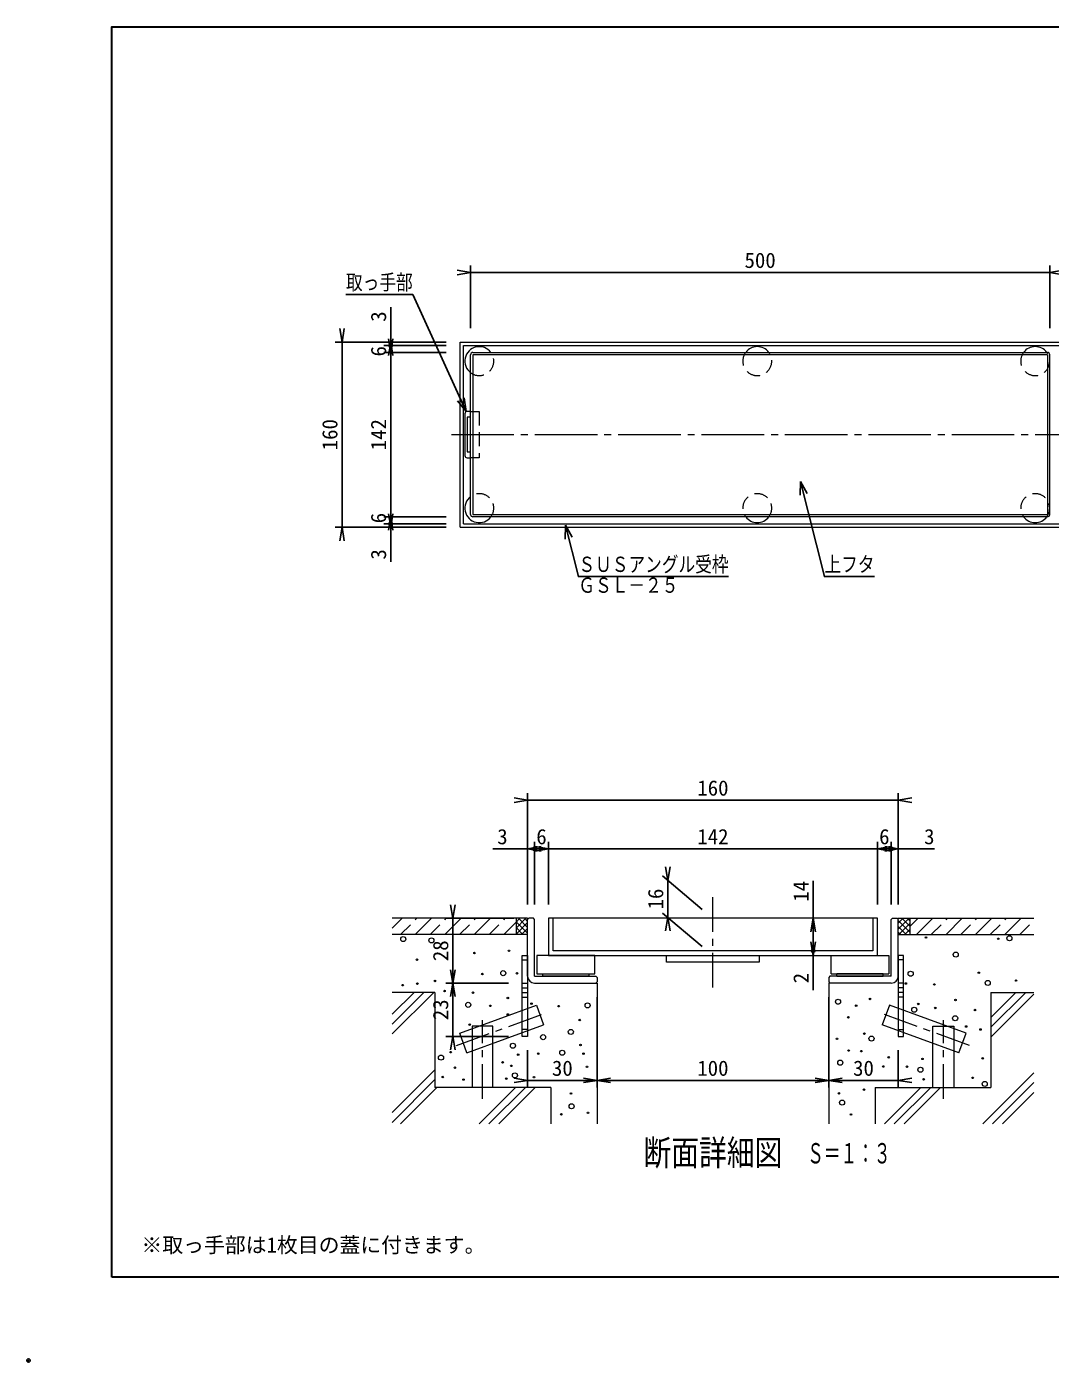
# Model space of a CAD drawing. Units: millimetres, scale not verified, with parts at other scales. Extents: x -892 to 819, y -632 to 522.
# Drawn here: x -892 to -9, y -632 to 522 of the extents above; entities that cross this region are included whole.
import ezdxf
from ezdxf.enums import TextEntityAlignment as Align

# ---------------------------------------------------------------- set-up
doc = ezdxf.new("R2010")
doc.units = ezdxf.units.MM
doc.header["$LTSCALE"] = 6
doc.header["$PDMODE"] = 32
doc.header["$PDSIZE"] = 3
for name, pattern in [('CHAIN1', [8, 5, -1, 1, -1]), ('CHAIN2', [12, 9, -1, 1, -1]), ('DASHED2', [3, 2, -1])]:
    doc.linetypes.add(name, pattern=pattern)
for name, color, linetype, lineweight in [('0-0_計極細', 45, 'Continuous', 9), ('0-1_計細線', 3, 'Continuous', 18), ('0-7_枠細線', 171, 'Continuous', 18), ('0-9_枠極太', 5, 'Continuous', 30), ('0-A_極細3', 16, 'Continuous', 9), ('0-B_細線3', 136, 'Continuous', 18)]:
    doc.layers.add(name, color=color, linetype=linetype, lineweight=lineweight)
doc.layers.add('0-5_寸法線', color=7, linetype='Continuous')
doc.layers.add('0-D_寸法3', color=7, linetype='Continuous')
doc.styles.add('ＭＳ ゴシック', font='')
doc.styles.get('ＭＳ ゴシック').set_extended_font_data('MS Gothic')

# ---------------------------------------------------------------- blocks, each defined once
blk = doc.blocks.new('open_arrow')
at = {"color": 0, "linetype": 'Continuous', "lineweight": -2}
blk.add_lwpolyline([(7.5, 1.25), (0, 0), (7.5, -1.25)], dxfattribs=at)

msp = doc.modelspace()

# ---------------------------------------------------------------- linework, layer by layer
at = {"layer": '0-0_計極細', "linetype": 'CHAIN2'}
msp.add_line((-525.788, 169.691), (496.556, 169.691), dxfattribs=at)
at = {"layer": '0-1_計細線'}
for p, q in [((-518.237, 89.691), (-518.237, 249.691)), ((-518.237, 249.691), (513.93, 249.691)), ((-515.237, 92.691), (-515.237, 246.691)), ((-515.237, 246.691), (515.242, 246.691)), ((-509.237, 100.691), (-509.237, 238.691)), ((-507.237, 240.691), (-11.237, 240.691)), ((-507.237, 238.691), (-507.237, 100.691)), ((-11.237, 238.691), (-507.237, 238.691)), ((-11.237, 238.691), (-11.237, 100.691)), ((-9.237, 100.691), (-9.237, 238.691)), ((-514.237, 187.691), (-514.237, 151.691)), ((-509.237, 189.691), (-512.237, 189.691)), ((-512.237, 184.691), (-512.237, 154.691)), ((-509.237, 184.691), (-512.237, 184.691)), ((-512.237, 154.691), (-509.237, 154.691)), ((-512.237, 149.691), (-509.237, 149.691)), ((-515.237, 92.691), (512.618, 92.691)), ((-507.237, 100.691), (-11.237, 100.691)), ((-11.237, 98.691), (-507.237, 98.691)), ((-518.237, 89.691), (513.93, 89.691))]:
    msp.add_line(p, q, dxfattribs=at)
at = {"layer": '0-1_計細線', "linetype": 'DASHED2', "lineweight": 9}
for p, q in [((-509.237, 189.691), (-501.737, 189.691)), ((-501.737, 189.691), (-501.737, 149.691)), ((-501.737, 149.691), (-509.237, 149.691))]:
    msp.add_line(p, q, dxfattribs=at)
at = {"layer": '0-1_計細線', "lineweight": 9}
for centre, start, end in [((-501.737, 233.191), 36.8699, 233.1301), ((-261.737, 233.191), 36.8699, 143.1301), ((-21.737, 233.191), 36.8699, 143.1195), ((-501.737, 106.191), 126.8699, 323.1195), ((-261.737, 106.191), 216.8699, 323.1301), ((-21.737, 106.191), 216.8699, 323.1301)]:
    msp.add_arc(centre, 12.5, start, end, dxfattribs=at)
at = {"layer": '0-1_計細線'}
for centre, start, end in [((-507.237, 238.691), 90, 180), ((-11.237, 238.691), 0, 90), ((-512.237, 187.691), 90, 180), ((-512.237, 151.691), 180, 270), ((-507.237, 100.691), 180, 270), ((-11.237, 100.691), 270, 360)]:
    msp.add_arc(centre, 2, start, end, dxfattribs=at)
at = {"layer": '0-1_計細線', "linetype": 'DASHED2', "lineweight": 9}
for centre, start, end in [((-501.737, 233.191), 233.1301, 36.8699), ((-261.737, 233.191), 143.1301, 36.8699), ((-21.737, 233.191), 143.1195, 36.8699), ((-501.737, 106.191), 323.1195, 126.8699), ((-261.737, 106.191), 323.1301, 216.8699), ((-21.737, 106.191), 323.1301, 216.8699)]:
    msp.add_arc(centre, 12.5, start, end, dxfattribs=at)
at = {"layer": '0-5_寸法線'}
for p, q in [((-509.237, 261.691), (-509.237, 315.691)), ((-9.237, 261.691), (-9.237, 315.691)), ((-509.237, 309.691), (-9.237, 309.691)), ((-578.237, 246.691), (-578.237, 279.691)), ((-530.237, 249.691), (-626.237, 249.691)), ((-620.237, 249.691), (-620.237, 89.691)), ((-530.237, 249.691), (-584.237, 249.691)), ((-530.237, 246.691), (-584.237, 246.691)), ((-578.237, 240.691), (-578.237, 246.691)), ((-530.237, 240.691), (-584.237, 240.691)), ((-578.237, 98.691), (-578.237, 240.691)), ((-512.932, 189.567), (-520.581, 198.813)), ((-512.932, 189.567), (-514.933, 201.399)), ((-224.36, 129.328), (-224.552, 117.33)), ((-224.36, 129.328), (-218.527, 118.842)), ((-530.237, 98.691), (-584.237, 98.691)), ((-530.237, 92.691), (-584.237, 92.691)), ((-578.237, 92.691), (-578.237, 98.691)), ((-578.237, 59.691), (-578.237, 92.691)), ((-530.237, 89.691), (-626.237, 89.691)), ((-530.237, 89.691), (-584.237, 89.691)), ((-427.333, 91.497), (-427.524, 79.498)), ((-427.333, 91.497), (-421.499, 81.01))]:
    msp.add_line(p, q, dxfattribs=at)
for points in [[(-512.932, 189.567), (-559.253, 290.742), (-616.853, 290.742)], [(-224.36, 129.328), (-203.736, 47.138), (-160.536, 47.138)], [(-427.333, 91.497), (-416.202, 47.138), (-286.551, 47.138)]]:
    msp.add_lwpolyline(points, dxfattribs=at)
for p in [(-578.237, 246.691), (-578.237, 92.691), (-891, -630), (-891, -630), (-891, -630), (-891, -630), (-891, -630), (-891, -630)]:
    msp.add_point(p, dxfattribs=at)
at = {"layer": '0-9_枠極太'}
msp.add_lwpolyline([(-819, -558), (-819, 522), (819, 522), (819, -558)], close=True, dxfattribs=at)
at = {"layer": '0-A_極細3', "linetype": 'CHAIN1'}
for p, q in [((-300, -307.732), (-300, -226.484)), ((-521.393, -357.9), (-444.556, -329.933)), ((-78.607, -357.9), (-155.444, -329.933)), ((-499, -403.983), (-499, -336.017)), ((-101, -403.983), (-101, -336.017))]:
    msp.add_line(p, q, dxfattribs=at)
at = {"layer": '0-A_極細3'}
for p, q in [((-577.013, -256.638), (-568.426, -248.051)), ((-460, -248.051), (-577.013, -248.051)), ((-556.97, -262.051), (-542.97, -248.051)), ((-531.514, -262.051), (-517.514, -248.051)), ((-506.058, -262.051), (-492.058, -248.051)), ((-480.602, -262.051), (-470, -251.448)), ((-470, -248.051), (-470, -262.051)), ((-470, -256.539), (-461.511, -248.051)), ((-470, -251.448), (-466.602, -248.051)), ((-470, -250.97), (-460, -260.97)), ((-470, -261.631), (-460, -251.631)), ((-460, -255.879), (-467.828, -248.051)), ((-460, -250.788), (-462.737, -248.051)), ((-460, -249.051), (-460, -248.051)), ((-140, -249.051), (-140, -248.051)), ((-140, -257.465), (-130.585, -248.051)), ((-140, -252.374), (-135.676, -248.051)), ((-140, -248.051), (-22.987, -248.051)), ((-130, -260.044), (-140, -250.044)), ((-130, -252.557), (-139.494, -262.051)), ((-130, -254.953), (-136.902, -248.051)), ((-130, -249.862), (-131.811, -248.051)), ((-130, -248.051), (-130, -262.051)), ((-124.221, -262.051), (-110.221, -248.051)), ((-98.765, -262.051), (-84.765, -248.051)), ((-73.309, -262.051), (-59.309, -248.051)), ((-47.853, -262.051), (-33.853, -248.051)), ((-460, -262.051), (-577.013, -262.051)), ((-470, -256.061), (-464.011, -262.051)), ((-470, -261.152), (-469.102, -262.051)), ((-465.329, -262.051), (-460, -256.722)), ((-460.238, -262.051), (-460, -261.813)), ((-133.085, -262.051), (-140, -255.135)), ((-138.176, -262.051), (-140, -260.227)), ((-140, -262.051), (-22.987, -262.051)), ((-130, -257.648), (-134.403, -262.051)), ((-464.6, -284.051), (-460, -284.051)), ((-135.4, -284.051), (-140, -284.051)), ((-464.6, -304.051), (-460, -304.051)), ((-464.6, -308.051), (-460, -308.051)), ((-135.4, -304.051), (-140, -304.051)), ((-135.4, -308.051), (-140, -308.051)), ((-540, -312.051), (-577.013, -312.051)), ((-577.013, -347.942), (-541.122, -312.051)), ((-577.013, -339.457), (-549.607, -312.051)), ((-577.013, -330.971), (-558.093, -312.051)), ((-540, -312.051), (-540, -394.051)), ((-464.6, -312.051), (-460, -312.051)), ((-464.6, -316.051), (-460, -316.051)), ((-135.4, -312.051), (-140, -312.051)), ((-135.4, -316.051), (-140, -316.051)), ((-60, -312.051), (-60, -394.051)), ((-60, -312.051), (-22.987, -312.051)), ((-60, -342.15), (-29.9, -312.051)), ((-60, -333.665), (-38.385, -312.051)), ((-60, -350.636), (-22.987, -313.622)), ((-518.524, -347.278), (-452.375, -323.202)), ((-452.375, -323.202), (-446.219, -340.116)), ((-147.625, -323.202), (-153.781, -340.116)), ((-81.476, -347.278), (-147.625, -323.202)), ((-512.368, -364.193), (-446.219, -340.116)), ((-460, -344.051), (-464.6, -344.051)), ((-87.632, -364.193), (-153.781, -340.116)), ((-140, -344.051), (-135.4, -344.051)), ((-512.368, -364.193), (-518.524, -347.278)), ((-87.632, -364.193), (-81.476, -347.278)), ((-577.013, -415.824), (-540, -378.811)), ((-577.013, -424.309), (-540, -387.296)), ((-67.023, -425.541), (-22.987, -381.505)), ((-58.537, -425.541), (-22.987, -389.99)), ((-569.759, -425.541), (-538.269, -394.051)), ((-440, -394.051), (-540, -394.051)), ((-501.877, -425.541), (-470.387, -394.051)), ((-493.392, -425.541), (-461.902, -394.051)), ((-484.906, -425.541), (-453.416, -394.051)), ((-440, -394.051), (-440, -425.541)), ((-160, -394.051), (-60, -394.051)), ((-160, -394.051), (-160, -425.541)), ((-151.875, -425.541), (-120.385, -394.051)), ((-143.39, -425.541), (-111.9, -394.051)), ((-134.905, -425.541), (-103.415, -394.051)), ((-50.052, -425.541), (-22.987, -398.475))]:
    msp.add_line(p, q, dxfattribs=at)
at = {"layer": '0-A_極細3', "linetype": 'DASHED2'}
for p, q in [((-569.698, -262.051), (-555.698, -248.051)), ((-544.242, -262.051), (-530.242, -248.051)), ((-518.786, -262.051), (-504.786, -248.051)), ((-493.33, -262.051), (-479.33, -248.051)), ((-130, -255.102), (-122.948, -248.051)), ((-111.493, -262.051), (-97.493, -248.051)), ((-86.037, -262.051), (-72.037, -248.051)), ((-60.581, -262.051), (-46.581, -248.051)), ((-35.125, -262.051), (-22.987, -249.912))]:
    msp.add_line(p, q, dxfattribs=at)
at = {"layer": '0-A_極細3'}
for points in [[(-401, -304.051), (-400, -304.051), (-400, -425.541)], [(-199, -304.051), (-200, -304.051), (-200, -425.541)], [(-490, -394.051), (-490, -341.148), (-508, -341.148), (-508, -394.051)], [(-110, -394.051), (-110, -341.148), (-92, -341.148), (-92, -394.051)]]:
    msp.add_lwpolyline(points, dxfattribs=at)
for centre, radius in [((-567.371, -266.008), 2.191), ((-543.134, -267.079), 2.191), ((-116.006, -264.612), 0.664), ((-53.606, -265.732), 0.664), ((-44.006, -265.288), 2.191), ((-476.06, -276.1), 0.664), ((-555.538, -283.807), 0.664), ((-505.926, -278.047), 0.664), ((-90.406, -279.395), 2.191), ((-499.1, -296.153), 0.664), ((-481.02, -295.395), 2.191), ((-469.233, -295.513), 0.664), ((-129.286, -295.955), 2.191), ((-70.406, -295.092), 0.664), ((-567.935, -305.753), 0.664), ((-555.206, -304.473), 0.664), ((-540.06, -302.127), 0.664), ((-531.726, -310.833), 0.664), ((-133.446, -304.319), 0.664), ((-108.806, -305.172), 0.664), ((-62.78, -303.848), 2.191), ((-38.246, -301.812), 0.664), ((-511.286, -322.755), 2.191), ((-507.193, -312.327), 0.664), ((-492.26, -323.633), 0.664), ((-477.113, -316.807), 0.664), ((-456.673, -321.775), 0.664), ((-408.265, -323.235), 2.191), ((-192.017, -320.081), 2.191), ((-176.313, -323.425), 0.664), ((-164.366, -317.665), 0.664), ((-122.726, -321.972), 0.664), ((-90.566, -318.612), 0.664), ((-477.113, -331.1), 0.664), ((-433.153, -323.962), 0.664), ((-183.092, -333.523), 0.664), ((-126.133, -327.015), 2.191), ((-108.06, -325.457), 0.664), ((-90.886, -334.355), 2.191), ((-73.766, -327.252), 0.664), ((-509.966, -339.847), 0.664), ((-422.7, -346.168), 2.191), ((-415.02, -335.909), 0.664), ((-81.4, -341.468), 0.664), ((-68.966, -344.052), 0.664), ((-472.744, -358.144), 2.191), ((-446.694, -350.678), 2.191), ((-414.38, -357.455), 0.664), ((-192.819, -352.119), 0.664), ((-169.273, -347.639), 0.664), ((-163.093, -351.975), 2.191), ((-534.806, -368.355), 2.191), ((-526.446, -363.633), 0.664), ((-468.193, -365.847), 0.664), ((-450.86, -364.922), 0.664), ((-430.082, -364.131), 2.191), ((-411.744, -364.983), 0.664), ((-182.852, -362.269), 0.664), ((-171.82, -362.807), 0.664), ((-148.233, -368.065), 0.664), ((-119.073, -369.465), 0.664), ((-67.046, -369.012), 0.664), ((-522.82, -377.073), 0.664), ((-481.633, -372.46), 0.664), ((-474.166, -375.447), 0.664), ((-408.705, -376.334), 0.664), ((-190.109, -372.726), 2.191), ((-152.976, -376.027), 0.664), ((-132.513, -376.185), 0.664), ((-120.853, -378.855), 2.191), ((-533.273, -385.18), 0.664), ((-515.353, -387.313), 0.664), ((-478.433, -386.54), 0.664), ((-470.966, -383.715), 2.191), ((-454.54, -385.26), 0.664), ((-118.113, -387.065), 0.664), ((-75.686, -385.812), 0.664), ((-65.335, -391.079), 2.191), ((-422.54, -399.34), 0.664), ((-191.251, -399.225), 0.664), ((-169.633, -396.025), 0.664), ((-422.033, -410.435), 2.191), ((-188.48, -407.228), 2.191), ((-430.86, -417.26), 0.664), ((-407.855, -416.074), 0.664), ((-180.833, -417.465), 0.664)]:
    msp.add_circle(centre, radius, dxfattribs=at)
at = {"layer": '0-B_細線3'}
for p, q in [((-459, -248.051), (-460, -249.051)), ((-460, -298.051), (-460, -249.051)), ((-455, -248.051), (-459, -248.051)), ((-454, -249.051), (-455, -248.051)), ((-454, -298.051), (-454, -249.051)), ((-158, -248.051), (-442, -248.051)), ((-442, -248.051), (-442, -280.051)), ((-438, -276.051), (-438, -248.051)), ((-162, -248.051), (-162, -276.051)), ((-158, -280.051), (-158, -248.051)), ((-146, -249.051), (-145, -248.051)), ((-146, -298.051), (-146, -249.051)), ((-145, -248.051), (-141, -248.051)), ((-141, -248.051), (-140, -249.051)), ((-140, -298.051), (-140, -249.051)), ((-162, -276.051), (-438, -276.051)), ((-402, -280.051), (-452, -280.051)), ((-452, -280.051), (-452, -296.051)), ((-442, -280.051), (-158, -280.051)), ((-402, -296.051), (-402, -280.051)), ((-339.993, -286.051), (-339.993, -280.051)), ((-259.993, -286.051), (-339.993, -286.051)), ((-259.993, -280.051), (-259.993, -286.051)), ((-198, -296.051), (-198, -280.051)), ((-198, -280.051), (-148, -280.051)), ((-148, -280.051), (-148, -296.051)), ((-454, -298.051), (-401, -298.051)), ((-452, -296.051), (-402, -296.051)), ((-447, -296.051), (-407, -296.051)), ((-447, -298.051), (-447, -296.051)), ((-407, -298.051), (-447, -298.051)), ((-407, -298.051), (-407, -296.051)), ((-401, -298.051), (-400, -299.051)), ((-400, -299.051), (-400, -303.051)), ((-199, -298.051), (-200, -299.051)), ((-200, -299.051), (-200, -303.051)), ((-146, -298.051), (-199, -298.051)), ((-198, -296.051), (-148, -296.051)), ((-153, -296.051), (-193, -296.051)), ((-193, -298.051), (-193, -296.051)), ((-193, -298.051), (-153, -298.051)), ((-153, -298.051), (-153, -296.051)), ((-454, -304.051), (-401, -304.051)), ((-400, -303.051), (-401, -304.051)), ((-200, -303.051), (-199, -304.051)), ((-146, -304.051), (-199, -304.051))]:
    msp.add_line(p, q, dxfattribs=at)
for points in [[(-460, -280.051), (-460, -350.051), (-464.6, -350.051), (-464.6, -280.051)], [(-140, -280.051), (-140, -350.051), (-135.4, -350.051), (-135.4, -280.051)]]:
    msp.add_lwpolyline(points, close=True, dxfattribs=at)
for centre, start, end in [((-454, -298.051), 180, 270), ((-146, -298.051), 270, 360)]:
    msp.add_arc(centre, 6, start, end, dxfattribs=at)
at = {"layer": '0-D_寸法3'}
for p, q in [((-460, -236.051), (-460, -140.051)), ((-460, -146.051), (-140, -146.051)), ((-140, -236.051), (-140, -140.051)), ((-460, -236.051), (-460, -182.051)), ((-454, -236.051), (-454, -182.051)), ((-442, -236.051), (-442, -182.051)), ((-158, -236.051), (-158, -182.051)), ((-146, -236.051), (-146, -182.051)), ((-140, -236.051), (-140, -182.051)), ((-490, -188.051), (-454, -188.051)), ((-454, -188.051), (-442, -188.051)), ((-442, -188.051), (-158, -188.051)), ((-158, -188.051), (-146, -188.051)), ((-146, -188.051), (-108.677, -188.051)), ((-309.193, -240.337), (-343.564, -211.496)), ((-338.968, -247.353), (-338.968, -215.353)), ((-213.413, -276.051), (-213.413, -215.748)), ((-472, -248.051), (-530.6, -248.051)), ((-524.6, -304.051), (-524.6, -248.051)), ((-309.193, -272.337), (-343.564, -243.496)), ((-213.413, -310.051), (-213.413, -276.051)), ((-476.6, -304.051), (-530.6, -304.051)), ((-524.6, -350.051), (-524.6, -304.051)), ((-400, -316.051), (-400, -394.051)), ((-200, -316.051), (-200, -394.051)), ((-476.6, -350.051), (-530.6, -350.051)), ((-460, -362.051), (-460, -394.051)), ((-140, -362.051), (-140, -394.051)), ((-460, -388.051), (-400, -388.051)), ((-400, -388.051), (-200, -388.051)), ((-200, -388.051), (-140, -388.051))]:
    msp.add_line(p, q, dxfattribs=at)
for p in [(-454, -188.051), (-146, -188.051), (-213.413, -276.051), (-891, -630), (-891, -630), (-891, -630), (-891, -630), (-891, -630), (-891, -630), (-891, -630), (-891, -630)]:
    msp.add_point(p, dxfattribs=at)

# ---------------------------------------------------------------- block references
at = {"layer": '0-5_寸法線', "xscale": 1.55, "yscale": 1.55}
for p, rotation in [((-509.237, 309.691), 180), ((-620.237, 249.691), 90), ((-578.237, 240.691), 90), ((-578.237, 249.691), 270), ((-578.237, 89.691), 90), ((-578.237, 98.691), 270), ((-620.237, 89.691), 270)]:
    msp.add_blockref('open_arrow', p, dxfattribs=dict(at, rotation=rotation))
msp.add_blockref('open_arrow', (-9.237, 309.691), dxfattribs=at)
at = {"layer": '0-D_寸法3', "xscale": 1.55, "yscale": 1.55}
for p, rotation in [((-460, -146.051), 180), ((-442, -188.051), 180), ((-140, -188.051), 180), ((-338.968, -215.353), 90), ((-524.6, -248.051), 90), ((-338.968, -247.353), 270), ((-213.413, -248.051), 270), ((-213.413, -280.051), 90), ((-524.6, -304.051), 90), ((-524.6, -304.051), 270), ((-524.6, -350.051), 270), ((-460, -388.051), 180), ((-400, -388.051), 180), ((-200, -388.051), 180)]:
    msp.add_blockref('open_arrow', p, dxfattribs=dict(at, rotation=rotation))
for p in [(-140, -146.051), (-460, -188.051), (-158, -188.051), (-400, -388.051), (-200, -388.051), (-140, -388.051)]:
    msp.add_blockref('open_arrow', p, dxfattribs=at)

# ---------------------------------------------------------------- texts
at = {"layer": '0-5_寸法線', "style": 'ＭＳ ゴシック'}
for s, p in [('500', (-272.737, 309.691)), ('※取っ手部は1枚目の蓋に付きます。', (-793.465, -540.732))]:
    msp.add_text(s, height=13.2, dxfattribs=at).set_placement(p, align=Align.BOTTOM_LEFT)
at = {"layer": '0-5_寸法線', "style": 'ＭＳ ゴシック', "width": 0.8}
for s, p in [('取っ手部', (-616.853, 290.742)), ('ＳＵＳアングル受枠', (-416.151, 47.138)), ('上フタ', (-203.736, 47.138)), ('ＧＳＬ－２５', (-416.202, 29.138))]:
    msp.add_text(s, height=13.2, dxfattribs=at).set_placement(p, align=Align.BOTTOM_LEFT)
at = {"layer": '0-5_寸法線', "style": 'ＭＳ ゴシック'}
for s, p in [('3', (-578.237, 267.196)), ('6', (-578.237, 237.185)), ('160', (-620.237, 156.191)), ('142', (-578.237, 156.191)), ('6', (-578.237, 93.123)), ('3', (-578.237, 61.769))]:
    msp.add_text(s, height=13.2, rotation=90, dxfattribs=at).set_placement(p, align=Align.BOTTOM_LEFT)
at = {"layer": '0-7_枠細線', "style": 'ＭＳ ゴシック'}
for s, height, width, p in [('断面詳細図', 21.99, 0.8, (-360, -468.051)), ('Ｓ＝１：３', 17.6, 0.6, (-218.634, -465.051))]:
    msp.add_text(s, height=height, dxfattribs=dict(at, width=width)).set_placement(p, align=Align.BOTTOM_LEFT)
at = {"layer": '0-D_寸法3', "style": 'ＭＳ ゴシック'}
for s, p in [('160', (-313.5, -146.051)), ('3', (-486.252, -188.051)), ('6', (-452.5, -188.051)), ('142', (-313.5, -188.051)), ('6', (-156.5, -188.051)), ('3', (-117.677, -188.051)), ('30', (-439, -388.051)), ('100', (-313.5, -388.051)), ('30', (-179, -388.051))]:
    msp.add_text(s, height=13.2, dxfattribs=at).set_placement(p, align=Align.BOTTOM_LEFT)
for s, p in [('14', (-213.413, -233.748)), ('16', (-338.968, -240.353)), ('28', (-524.6, -285.051)), ('2', (-213.413, -304.168)), ('23', (-524.6, -336.051))]:
    msp.add_text(s, height=13.2, rotation=90, dxfattribs=at).set_placement(p, align=Align.BOTTOM_LEFT)

doc.saveas('drawing.dxf')
